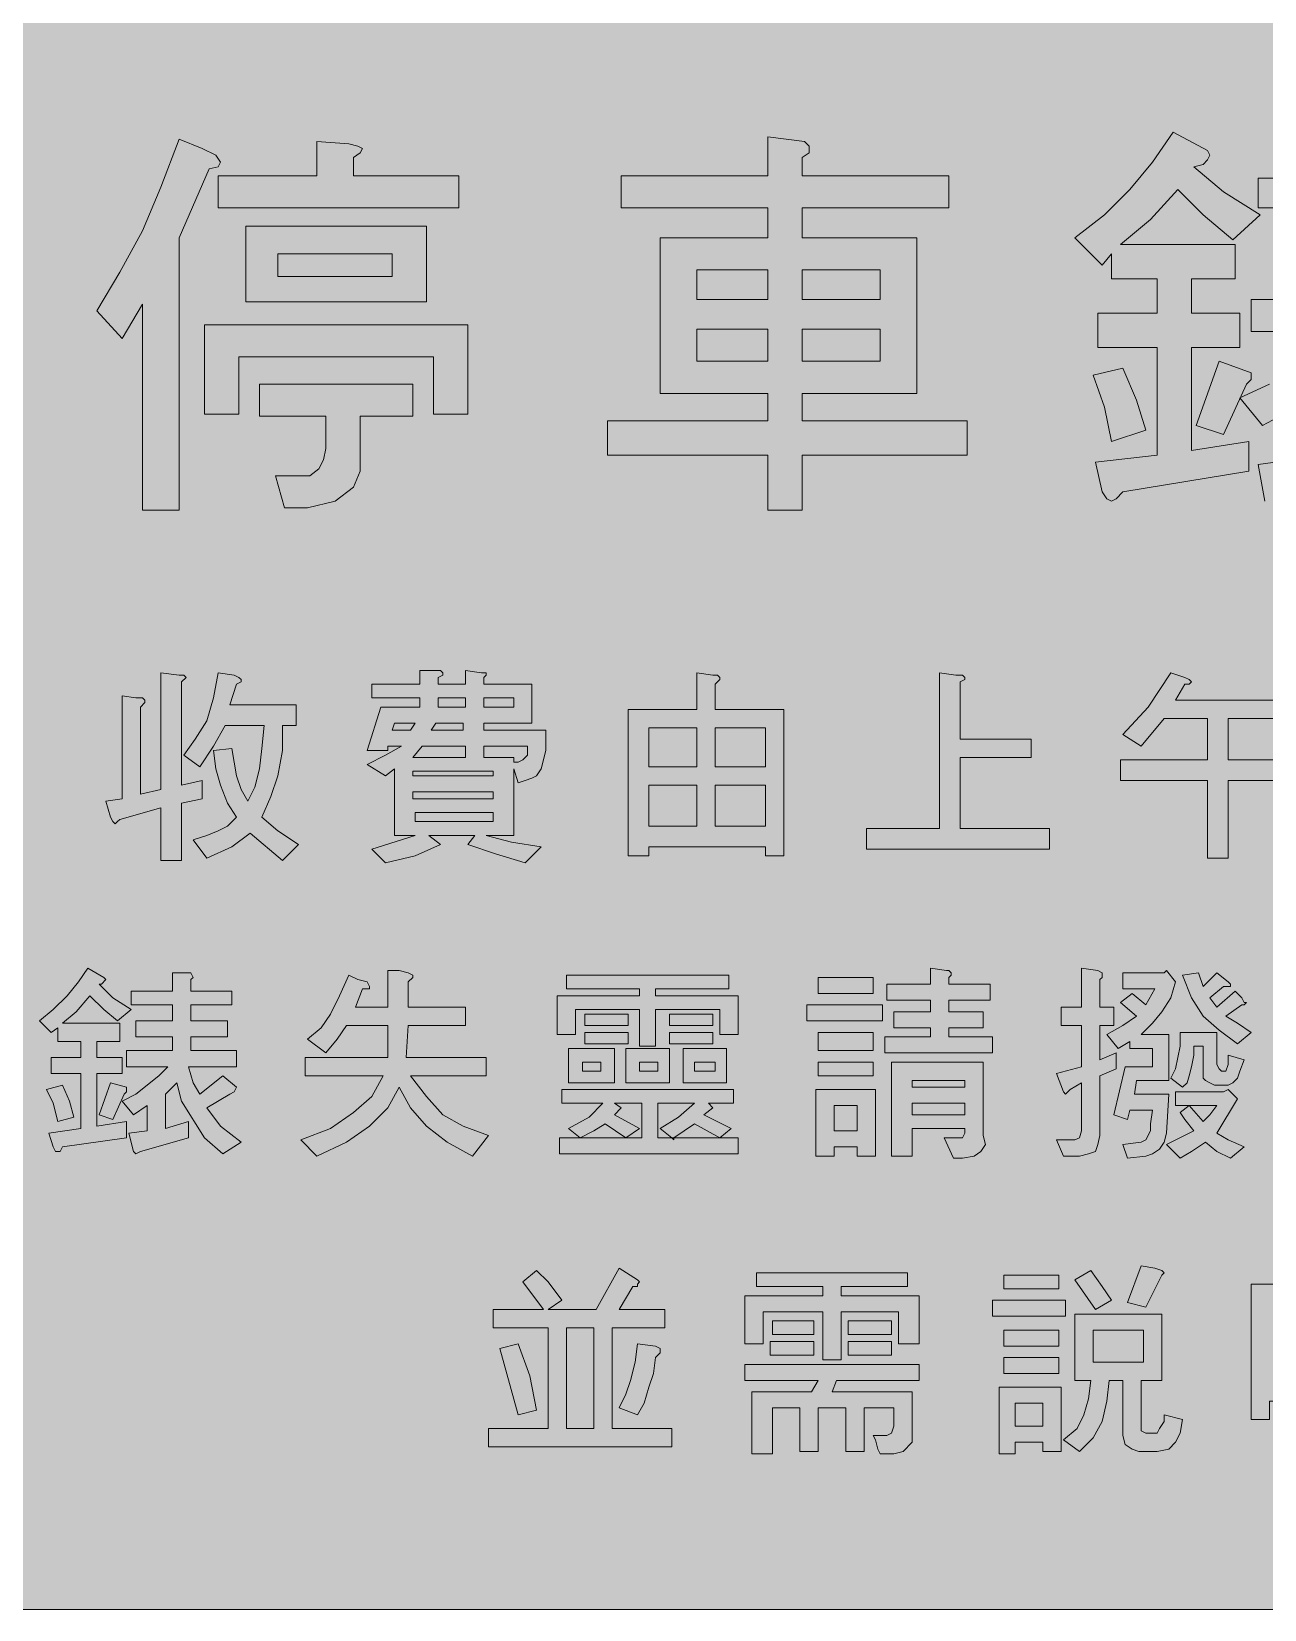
# Model space of a CAD drawing. Header units: metres. Extents: x 10 to 559, y 12 to 260.
# Drawn here: x 172.2 to 269.1, y 12.1 to 136.1 of the extents above; entities that cross this region are included whole.
import ezdxf

# ---------------------------------------------------------------- set-up
doc = ezdxf.new("R2010")
doc.units = ezdxf.units.M
doc.layers.add('FILL_BLUE_0000FF', color=7, linetype='Continuous', true_color=0x0000ff)
doc.layers.add('FILL_WHITE_FFFFFF', color=7, linetype='Continuous', true_color=0xffffff)

msp = doc.modelspace()

# ---------------------------------------------------------------- hatches: boundary and pattern name
at = {"layer": 'FILL_BLUE_0000FF', "true_color": 0x0000ff}
h = msp.add_hatch(color=7, dxfattribs=at)
h.dxf.hatch_style = 1
h.paths.add_polyline_path([(553.76, 259.97), (555.08, 259.58), (556.32, 258.96), (557.46, 258.12), (558.3, 256.98), (558.92, 255.74), (559.31, 254.42), (559.44, 253.08), (559.44, 19.26), (559.31, 17.91), (558.9, 16.56), (558.25, 15.32), (557.46, 14.22), (556.29, 13.28), (555.01, 12.6), (553.69, 12.2), (552.42, 12.06), (17.28, 12.06), (16.04, 12.19), (14.78, 12.6), (13.56, 13.28), (12.42, 14.22), (11.48, 15.36), (10.8, 16.61), (10.4, 17.92), (10.26, 19.26), (10.26, 253.08), (10.4, 254.34), (10.8, 255.6), (11.48, 256.93), (12.42, 258.12), (13.52, 259.04), (14.12, 259.36), (14.76, 259.56), (16.09, 259.97), (17.28, 260.1), (552.42, 260.1), (553.76, 259.97)])
at = {"layer": 'FILL_WHITE_FFFFFF', "true_color": 0xffffff}
h = msp.add_hatch(color=7, dxfattribs=at)
h.dxf.hatch_style = 1
h.paths.add_polyline_path([(233.28, 126.54), (232.74, 126.18), (232.74, 124.74), (244.26, 124.74), (244.26, 122.22), (232.74, 122.22), (232.74, 119.88), (241.74, 119.88), (241.74, 107.64), (232.74, 107.64), (232.74, 105.48), (245.7, 105.48), (245.7, 102.78), (232.74, 102.78), (232.74, 98.46), (230.04, 98.46), (230.04, 102.78), (217.44, 102.78), (217.44, 105.48), (230.04, 105.48), (230.04, 107.64), (221.58, 107.64), (221.58, 119.88), (230.04, 119.88), (230.04, 122.22), (218.52, 122.22), (218.52, 124.74), (230.04, 124.74), (230.04, 127.8), (232.92, 127.44), (233.28, 127.08), (233.28, 126.54)])
h.paths.add_polyline_path([(230.04, 115.02), (230.04, 117.36), (224.46, 117.36), (224.46, 115.02), (230.04, 115.02)], flags=16)
h.paths.add_polyline_path([(224.46, 110.16), (230.04, 110.16), (230.04, 112.68), (224.46, 112.68), (224.46, 110.16)], flags=16)
h.paths.add_polyline_path([(232.74, 117.36), (232.74, 115.02), (238.86, 115.02), (238.86, 117.36), (232.74, 117.36)], flags=16)
h.paths.add_polyline_path([(238.86, 112.68), (232.74, 112.68), (232.74, 110.16), (238.86, 110.16), (238.86, 112.68)], flags=16)
h = msp.add_hatch(color=7, dxfattribs=at)
h.dxf.hatch_style = 1
h.paths.add_polyline_path([(256.5, 121.68), (258.48, 123.66), (260.28, 125.82), (261.9, 128.16), (264.6, 126.72), (264.78, 126.36), (264.6, 126), (264.24, 125.64), (263.52, 125.46), (265.86, 123.48), (268.74, 121.68), (266.58, 119.7), (264.24, 121.68), (262.26, 123.66), (260.1, 121.32), (257.76, 119.34), (266.76, 119.34), (266.76, 116.64), (263.34, 116.64), (263.34, 113.94), (267.12, 113.94), (267.12, 111.24), (263.34, 111.24), (263.34, 103.14), (267.84, 103.86), (267.84, 101.52), (257.94, 99.9), (257.4, 99.36), (257.04, 99.18), (256.68, 99.36), (256.32, 99.9), (255.78, 102.24), (260.64, 102.78), (260.64, 111.24), (255.96, 111.24), (255.96, 113.94), (260.64, 113.94), (260.64, 116.64), (257.04, 116.64), (257.04, 118.62), (256.32, 117.72), (254.16, 119.88), (256.5, 121.68)])
h = msp.add_hatch(color=7, dxfattribs=at)
h.dxf.hatch_style = 1
h.paths.add_polyline_path([(186.66, 126.36), (187.02, 125.82), (186.84, 125.46), (186.12, 125.28), (183.78, 119.88), (183.78, 98.46), (180.9, 98.46), (180.9, 114.66), (179.28, 111.96), (177.3, 114.12), (179.1, 117.18), (180.9, 120.42), (182.34, 123.84), (183.78, 127.62), (185.58, 126.9), (186.66, 126.36)])
h = msp.add_hatch(color=7, dxfattribs=at)
h.dxf.hatch_style = 1
h.paths.add_polyline_path([(197.1, 127.26), (197.82, 127.08), (198.18, 126.9), (198, 126.54), (197.46, 126.18), (197.46, 124.74), (205.74, 124.74), (205.74, 122.22), (186.84, 122.22), (186.84, 124.74), (194.58, 124.74), (194.58, 127.44), (197.1, 127.26)])
h = msp.add_hatch(color=7, dxfattribs=at)
h.dxf.hatch_style = 1
h.paths.add_polyline_path([(275.04, 124.56), (275.04, 127.44), (277.92, 127.26), (278.46, 126.72), (277.92, 126.18), (277.92, 124.56), (284.58, 124.56), (284.58, 122.22), (277.92, 122.22), (277.92, 119.7), (283.68, 119.7), (283.68, 117.36), (277.92, 117.36), (277.92, 115.02), (285.12, 115.02), (285.12, 112.5), (277.74, 112.5), (278.46, 110.16), (279.36, 108.18), (283.14, 111.24), (285.12, 109.26), (284.94, 108.36), (284.04, 108.18), (280.62, 106.02), (282.96, 103.32), (286.02, 100.8), (282.96, 98.64), (280.44, 101.52), (278.28, 104.22), (276.84, 107.1), (275.76, 110.16), (273.96, 108.18), (273.96, 102.96), (277.74, 103.86), (277.74, 101.34), (270.18, 99.36), (269.64, 98.82), (269.1, 99.18), (268.56, 102.06), (271.26, 102.42), (271.26, 106.38), (268.92, 105.12), (267.12, 107.28), (269.46, 108.36), (271.44, 109.62), (273.06, 111.06), (274.32, 112.5), (268.02, 112.5), (268.02, 115.02), (275.04, 115.02), (275.04, 117.36), (269.28, 117.36), (269.28, 119.7), (275.04, 119.7), (275.04, 122.22), (268.56, 122.22), (268.56, 124.56), (275.04, 124.56)])
h = msp.add_hatch(color=7, dxfattribs=at)
h.dxf.hatch_style = 1
h.paths.add_polyline_path([(203.22, 114.84), (189, 114.84), (189, 120.78), (203.22, 120.78), (203.22, 114.84)])
h.paths.add_polyline_path([(200.52, 118.62), (191.52, 118.62), (191.52, 116.82), (200.52, 116.82), (200.52, 118.62)], flags=16)
h = msp.add_hatch(color=7, dxfattribs=at)
h.dxf.hatch_style = 1
h.paths.add_polyline_path([(206.46, 113.04), (206.46, 106.02), (203.76, 106.02), (203.76, 110.52), (188.46, 110.52), (188.46, 106.02), (185.76, 106.02), (185.76, 113.04), (206.46, 113.04)])
h = msp.add_hatch(color=7, dxfattribs=at)
h.dxf.hatch_style = 1
h.paths.add_polyline_path([(259.02, 107.1), (259.74, 104.76), (257.04, 103.86), (256.5, 106.56), (255.6, 109.08), (257.94, 109.62), (259.02, 107.1)])
h = msp.add_hatch(color=7, dxfattribs=at)
h.dxf.hatch_style = 1
h.paths.add_polyline_path([(265.5, 110.16), (268.02, 109.26), (268.02, 108.72), (267.66, 108.36), (265.86, 104.4), (263.7, 105.12), (265.5, 110.16)])
h = msp.add_hatch(color=7, dxfattribs=at)
h.dxf.hatch_style = 1
h.paths.add_polyline_path([(202.14, 108.36), (202.14, 105.84), (198, 105.84), (198, 101.52), (197.46, 100.26), (196.02, 99.18), (193.86, 98.64), (192.06, 98.64), (191.34, 101.16), (194.04, 101.16), (194.76, 101.7), (195.12, 102.42), (195.3, 103.32), (195.3, 105.84), (190.08, 105.84), (190.08, 108.36), (202.14, 108.36)])
h = msp.add_hatch(color=7, dxfattribs=at)
h.dxf.hatch_style = 1
h.paths.add_polyline_path([(179.28, 75.78), (179.28, 83.88), (180.36, 83.7), (180.9, 83.7), (181.08, 83.52), (181.08, 83.34), (180.72, 82.98), (180.72, 76.14), (182.34, 76.5), (182.34, 85.68), (183.78, 85.5), (184.14, 85.5), (184.32, 85.32), (183.96, 84.96), (183.96, 76.86), (185.58, 77.22), (185.58, 75.78), (183.96, 75.42), (183.96, 70.92), (182.34, 70.92), (182.34, 75.06), (179.1, 74.16), (178.92, 73.98), (178.74, 73.8), (178.56, 73.98), (178.38, 74.34), (178.02, 75.6), (179.28, 75.78)])
h = msp.add_hatch(color=7, dxfattribs=at)
h.dxf.hatch_style = 1
h.paths.add_polyline_path([(185.04, 80.46), (185.94, 81.9), (186.48, 83.7), (186.84, 85.68), (188.1, 85.5), (188.46, 85.32), (188.64, 85.14), (188.64, 84.96), (188.28, 84.78), (187.74, 83.16), (192.96, 83.16), (192.96, 81.54), (191.88, 81.54), (191.88, 79.56), (191.52, 77.58), (190.98, 75.96), (190.26, 74.34), (191.52, 73.26), (193.14, 72.18), (191.88, 70.92), (189.36, 73.08), (187.92, 72), (185.94, 71.1), (184.86, 72.54), (185.94, 72.9), (186.84, 73.26), (187.56, 73.62), (188.28, 74.34), (187.56, 75.42), (187.02, 76.86), (186.66, 78.12), (186.48, 79.56), (187.92, 79.74), (188.28, 77.58), (188.64, 76.5), (189.18, 75.6), (189.72, 76.68), (190.08, 78.12), (190.26, 79.74), (190.44, 81.54), (187.38, 81.54), (186.48, 79.92), (185.4, 78.3), (184.14, 79.2), (185.04, 80.46)])
h = msp.add_hatch(color=7, dxfattribs=at)
h.dxf.hatch_style = 1
h.paths.add_polyline_path([(207.54, 85.68), (207.9, 85.68), (207.9, 85.5), (207.72, 85.32), (207.72, 84.78), (211.5, 84.78), (211.5, 81.72), (207.72, 81.72), (207.72, 81.18), (212.58, 81.18), (212.58, 79.56), (212.22, 78.12), (211.86, 77.58), (211.5, 77.4), (210.96, 77.22), (210.42, 77.04), (210.06, 78.12), (210.06, 72.9), (207.9, 72.9), (209.88, 72.36), (212.22, 72), (210.96, 70.74), (208.62, 71.46), (206.46, 72.18), (207, 72.9), (203.4, 72.9), (204.3, 72.18), (202.32, 71.28), (199.98, 70.74), (198.9, 71.82), (202.32, 72.9), (200.7, 72.9), (200.7, 78.12), (199.98, 77.58), (198.54, 78.48), (199.98, 79.2), (201.24, 79.92), (200.16, 79.92), (200.16, 79.56), (198.54, 79.56), (199.62, 82.98), (202.68, 82.98), (202.68, 83.7), (198.9, 83.7), (198.9, 84.78), (202.68, 84.78), (202.68, 85.86), (204.3, 85.86), (204.48, 85.68), (204.48, 85.5), (204.12, 85.32), (204.12, 84.78), (206.28, 84.78), (206.28, 85.86), (207.54, 85.68)])
h.paths.add_polyline_path([(200.7, 81.72), (200.52, 81.18), (201.96, 81.18), (202.32, 81.72), (200.7, 81.72)], flags=16)
h.paths.add_polyline_path([(206.28, 82.98), (206.28, 83.7), (204.12, 83.7), (204.12, 82.98), (206.28, 82.98)], flags=16)
h.paths.add_polyline_path([(206.1, 81.18), (206.1, 81.72), (203.94, 81.72), (203.58, 81.18), (206.1, 81.18)], flags=16)
h.paths.add_polyline_path([(207.72, 83.7), (207.72, 82.98), (210.06, 82.98), (210.06, 83.7), (207.72, 83.7)], flags=16)
h.paths.add_polyline_path([(208.44, 77.94), (202.14, 77.94), (202.14, 77.58), (208.44, 77.58), (208.44, 77.94)], flags=16)
h.paths.add_polyline_path([(206.28, 79.92), (202.86, 79.92), (202.14, 79.02), (206.28, 79.02), (206.28, 79.92)], flags=16)
h.paths.add_polyline_path([(210.78, 78.84), (211.14, 79.2), (211.14, 79.92), (207.72, 79.92), (207.72, 79.02), (210.06, 79.02), (210.06, 78.66), (210.42, 78.66), (210.78, 78.84)], flags=16)
h.paths.add_polyline_path([(202.14, 76.32), (202.14, 75.78), (208.44, 75.78), (208.44, 76.32), (202.14, 76.32)], flags=16)
h.paths.add_polyline_path([(208.44, 74.7), (202.32, 74.7), (202.32, 73.98), (208.44, 73.98), (208.44, 74.7)], flags=16)
h = msp.add_hatch(color=7, dxfattribs=at)
h.dxf.hatch_style = 1
h.paths.add_polyline_path([(226.26, 85.32), (226.26, 85.14), (225.9, 84.78), (225.9, 82.8), (231.3, 82.8), (231.3, 71.28), (229.86, 71.28), (229.86, 72), (220.68, 72), (220.68, 71.28), (219.06, 71.28), (219.06, 82.8), (224.46, 82.8), (224.46, 85.68), (225.72, 85.5), (226.08, 85.5), (226.26, 85.32)])
h.paths.add_polyline_path([(224.46, 78.3), (224.46, 81.36), (220.68, 81.36), (220.68, 78.3), (224.46, 78.3)], flags=16)
h.paths.add_polyline_path([(225.9, 78.3), (229.86, 78.3), (229.86, 81.36), (225.9, 81.36), (225.9, 78.3)], flags=16)
h.paths.add_polyline_path([(220.68, 76.86), (220.68, 73.62), (224.46, 73.62), (224.46, 76.86), (220.68, 76.86)], flags=16)
h.paths.add_polyline_path([(229.86, 76.86), (225.9, 76.86), (225.9, 73.62), (229.86, 73.62), (229.86, 76.86)], flags=16)
h = msp.add_hatch(color=7, dxfattribs=at)
h.dxf.hatch_style = 1
h.paths.add_polyline_path([(245.34, 85.5), (245.52, 85.32), (245.52, 85.14), (245.16, 84.96), (245.16, 80.46), (250.74, 80.46), (250.74, 79.02), (245.16, 79.02), (245.16, 73.44), (252.18, 73.44), (252.18, 71.82), (237.78, 71.82), (237.78, 73.44), (243.54, 73.44), (243.54, 85.68), (244.8, 85.5), (245.34, 85.5)])
h = msp.add_hatch(color=7, dxfattribs=at)
h.dxf.hatch_style = 1
h.paths.add_polyline_path([(259.92, 82.98), (261.72, 85.68), (262.8, 85.32), (263.16, 85.14), (263.34, 84.96), (263.16, 84.78), (262.8, 84.78), (262.08, 83.52), (270.9, 83.52), (270.9, 82.08), (266.22, 82.08), (266.22, 78.84), (271.98, 78.84), (271.98, 77.22), (266.22, 77.22), (266.22, 71.1), (264.6, 71.1), (264.6, 77.22), (257.76, 77.22), (257.76, 78.84), (264.6, 78.84), (264.6, 82.08), (261.18, 82.08), (259.38, 79.92), (257.94, 80.82), (259.92, 82.98)])
h = msp.add_hatch(color=7, dxfattribs=at)
h.dxf.hatch_style = 1
h.paths.add_polyline_path([(173.88, 59.22), (174.96, 60.3), (175.86, 61.38), (176.58, 62.46), (177.84, 61.74), (178.02, 61.56), (177.66, 61.2), (177.48, 61.2), (178.56, 60.12), (180, 59.22), (178.92, 58.32), (177.84, 59.22), (176.76, 60.3), (175.68, 59.04), (174.6, 58.14), (179.1, 58.14), (179.1, 56.7), (177.3, 56.7), (177.3, 55.44), (179.28, 55.44), (179.28, 54.18), (177.3, 54.18), (177.3, 50.04), (179.64, 50.4), (179.64, 49.14), (174.6, 48.42), (174.42, 48.06), (174.06, 48.06), (173.88, 48.42), (173.52, 49.5), (176.04, 49.86), (176.04, 54.18), (173.7, 54.18), (173.7, 55.44), (176.04, 55.44), (176.04, 56.7), (174.24, 56.7), (174.24, 57.78), (173.7, 57.42), (172.8, 58.32), (173.88, 59.22)])
h = msp.add_hatch(color=7, dxfattribs=at)
h.dxf.hatch_style = 1
h.paths.add_polyline_path([(183.24, 60.66), (183.24, 62.1), (184.68, 62.1), (184.86, 61.74), (184.68, 61.56), (184.68, 60.66), (187.92, 60.66), (187.92, 59.58), (184.68, 59.58), (184.68, 58.32), (187.56, 58.32), (187.56, 57.06), (184.68, 57.06), (184.68, 55.98), (188.28, 55.98), (188.28, 54.72), (184.5, 54.72), (184.86, 53.46), (185.4, 52.56), (187.2, 54), (188.28, 53.1), (188.1, 52.74), (187.74, 52.56), (185.94, 51.48), (187.02, 50.04), (188.64, 48.78), (187.2, 47.88), (185.76, 49.14), (183.96, 52.02), (183.6, 53.46), (182.7, 52.56), (182.7, 49.86), (184.5, 50.4), (184.5, 49.14), (180.72, 48.06), (180.36, 47.88), (180.18, 48.06), (179.82, 49.5), (181.26, 49.68), (181.26, 51.66), (180.18, 50.94), (179.28, 52.02), (180.36, 52.56), (182.16, 54), (182.88, 54.72), (179.64, 54.72), (179.64, 55.98), (183.24, 55.98), (183.24, 57.06), (180.36, 57.06), (180.36, 58.32), (183.24, 58.32), (183.24, 59.58), (180, 59.58), (180, 60.66), (183.24, 60.66)])
h = msp.add_hatch(color=7, dxfattribs=at)
h.dxf.hatch_style = 1
h.paths.add_polyline_path([(198.54, 61.38), (198.72, 61.02), (198.72, 60.84), (198.18, 60.84), (197.64, 59.4), (200.16, 59.4), (200.16, 62.28), (201.06, 62.28), (201.78, 62.1), (202.14, 61.92), (202.14, 61.74), (201.78, 61.38), (201.78, 59.4), (206.28, 59.4), (206.28, 57.96), (201.78, 57.96), (201.6, 55.44), (207.9, 55.44), (207.9, 54), (201.96, 54), (203.22, 52.38), (204.48, 50.94), (206.1, 50.04), (208.08, 49.32), (206.82, 47.7), (204.84, 48.78), (203.22, 50.04), (201.96, 51.48), (201.06, 53.1), (200.16, 51.48), (198.72, 50.04), (196.92, 48.78), (194.58, 47.7), (193.32, 48.96), (195.66, 49.86), (197.46, 51.12), (198.9, 52.38), (199.8, 54), (193.68, 54), (193.68, 55.44), (200.16, 55.44), (200.16, 57.96), (196.92, 57.96), (196.2, 56.88), (195.3, 55.8), (193.86, 56.88), (194.94, 57.78), (195.66, 58.86), (196.38, 60.3), (197.1, 61.92), (197.82, 61.56), (198.54, 61.38)])
h = msp.add_hatch(color=7, dxfattribs=at)
h.dxf.hatch_style = 1
h.paths.add_polyline_path([(239.4, 61.2), (242.82, 61.2), (242.82, 62.46), (244.08, 62.28), (244.26, 62.28), (244.44, 62.1), (244.44, 61.92), (244.26, 61.74), (244.26, 61.2), (247.5, 61.2), (247.5, 59.94), (244.26, 59.94), (244.26, 59.04), (246.96, 59.04), (246.96, 57.78), (244.26, 57.78), (244.26, 57.06), (247.68, 57.06), (247.68, 55.8), (239.22, 55.8), (239.22, 57.06), (242.82, 57.06), (242.82, 57.78), (239.94, 57.78), (239.94, 59.04), (242.82, 59.04), (242.82, 59.94), (239.4, 59.94), (239.4, 61.2)])
h = msp.add_hatch(color=7, dxfattribs=at)
h.dxf.hatch_style = 1
h.paths.add_polyline_path([(255.96, 62.28), (256.32, 62.1), (256.32, 61.74), (256.14, 61.56), (256.14, 59.4), (257.22, 59.4), (257.22, 57.96), (256.14, 57.96), (256.14, 55.26), (257.4, 55.8), (257.4, 54.54), (256.14, 54), (256.14, 49.32), (255.96, 48.6), (255.78, 48.06), (255.24, 47.88), (254.52, 47.7), (253.26, 47.7), (252.72, 48.96), (254.16, 48.96), (254.52, 49.14), (254.7, 49.68), (254.7, 53.46), (253.8, 52.92), (253.44, 52.56), (253.26, 52.74), (252.72, 54.18), (254.7, 54.72), (254.7, 57.96), (253.08, 57.96), (253.08, 59.4), (254.7, 59.4), (254.7, 62.46), (255.96, 62.28)])
h = msp.add_hatch(color=7, dxfattribs=at)
h.dxf.hatch_style = 1
h.paths.add_polyline_path([(261.18, 62.1), (261.36, 62.28), (262.08, 61.38), (261.72, 60.12), (261, 59.04), (260.28, 58.14), (259.38, 57.24), (261.54, 57.24), (261.54, 53.64), (259.02, 53.64), (258.84, 52.56), (261.54, 52.56), (261.36, 49.5), (261.18, 48.78), (260.82, 48.24), (260.28, 47.88), (259.74, 47.7), (258.3, 47.52), (257.94, 48.6), (259.38, 48.78), (259.74, 48.96), (260.1, 49.68), (260.1, 50.22), (260.28, 51.3), (258.48, 51.3), (258.3, 50.58), (257.22, 50.94), (258.12, 54.72), (260.28, 54.72), (260.28, 56.16), (258.48, 56.16), (258.48, 56.7), (257.58, 56.16), (256.68, 57.24), (257.94, 57.96), (259.02, 58.68), (257.76, 59.76), (258.66, 60.48), (259.74, 59.58), (260.46, 60.84), (257.94, 60.84), (257.94, 62.1), (261.18, 62.1)])
h = msp.add_hatch(color=7, dxfattribs=at)
h.dxf.hatch_style = 1
h.paths.add_polyline_path([(264.24, 61.02), (265.32, 62.1), (266.22, 61.38), (266.4, 61.2), (266.4, 61.02), (265.86, 61.02), (264.78, 60.12), (265.32, 59.4), (266.76, 60.66), (267.3, 60.12), (267.48, 59.76), (267.66, 59.76), (267.48, 59.58), (267.3, 59.58), (266.04, 58.68), (266.94, 58.14), (268.02, 57.42), (266.94, 56.52), (265.5, 57.6), (264.24, 58.68), (263.34, 60.12), (262.62, 61.92), (263.88, 62.1), (264.24, 61.02)])
h = msp.add_hatch(color=7, dxfattribs=at)
h.dxf.hatch_style = 1
h.paths.add_polyline_path([(226.98, 61.92), (226.98, 60.84), (221.22, 60.84), (221.22, 60.3), (227.7, 60.3), (227.7, 57.24), (226.26, 57.24), (226.26, 59.22), (221.22, 59.22), (221.22, 56.34), (219.96, 56.34), (219.96, 59.22), (214.92, 59.22), (214.92, 57.24), (213.48, 57.24), (213.48, 60.3), (219.96, 60.3), (219.96, 60.84), (214.2, 60.84), (214.2, 61.92), (226.98, 61.92)])
h = msp.add_hatch(color=7, dxfattribs=at)
h.dxf.hatch_style = 1
h.paths.add_polyline_path([(238.32, 61.74), (238.32, 60.48), (234, 60.48), (234, 61.74), (238.32, 61.74)])
h = msp.add_hatch(color=7, dxfattribs=at)
h.dxf.hatch_style = 1
h.paths.add_polyline_path([(239.04, 59.58), (239.04, 58.32), (233.1, 58.32), (233.1, 59.58), (239.04, 59.58)])
h = msp.add_hatch(color=7, dxfattribs=at)
h.dxf.hatch_style = 1
h.paths.add_polyline_path([(219.06, 58.86), (219.06, 57.96), (215.64, 57.96), (215.64, 58.86), (219.06, 58.86)])
h = msp.add_hatch(color=7, dxfattribs=at)
h.dxf.hatch_style = 1
h.paths.add_polyline_path([(225.72, 58.86), (225.72, 57.96), (222.3, 57.96), (222.3, 58.86), (225.72, 58.86)])
h = msp.add_hatch(color=7, dxfattribs=at)
h.dxf.hatch_style = 1
h.paths.add_polyline_path([(219.06, 57.42), (219.06, 56.52), (215.64, 56.52), (215.64, 57.42), (219.06, 57.42)])
h = msp.add_hatch(color=7, dxfattribs=at)
h.dxf.hatch_style = 1
h.paths.add_polyline_path([(225.72, 57.42), (225.72, 56.52), (222.3, 56.52), (222.3, 57.42), (225.72, 57.42)])
h = msp.add_hatch(color=7, dxfattribs=at)
h.dxf.hatch_style = 1
h.paths.add_polyline_path([(238.32, 57.42), (238.32, 55.98), (234, 55.98), (234, 57.42), (238.32, 57.42)])
h = msp.add_hatch(color=7, dxfattribs=at)
h.dxf.hatch_style = 1
h.paths.add_polyline_path([(265.32, 54.9), (265.5, 54.54), (265.68, 54.36), (266.04, 54.36), (266.22, 54.9), (266.22, 55.62), (267.48, 55.26), (267.12, 54.36), (266.94, 53.82), (266.76, 53.64), (266.58, 53.46), (266.22, 53.28), (265.14, 53.28), (264.78, 53.46), (264.42, 53.64), (264.24, 53.82), (264.24, 56.34), (263.52, 56.34), (263.52, 55.62), (263.34, 54.72), (263.16, 54), (262.98, 53.46), (262.62, 53.1), (261.72, 53.82), (262.08, 54.54), (262.44, 56.34), (262.44, 57.42), (265.32, 57.42), (265.32, 54.9)])
h = msp.add_hatch(color=7, dxfattribs=at)
h.dxf.hatch_style = 1
h.paths.add_polyline_path([(217.98, 53.46), (214.38, 53.46), (214.38, 56.16), (217.98, 56.16), (217.98, 53.46)])
h.paths.add_polyline_path([(216.9, 55.08), (215.46, 55.08), (215.46, 54.36), (216.9, 54.36), (216.9, 55.08)], flags=16)
h = msp.add_hatch(color=7, dxfattribs=at)
h.dxf.hatch_style = 1
h.paths.add_polyline_path([(222.3, 53.46), (218.88, 53.46), (218.88, 56.16), (222.3, 56.16), (222.3, 53.46)])
h.paths.add_polyline_path([(221.4, 55.08), (219.96, 55.08), (219.96, 54.36), (221.4, 54.36), (221.4, 55.08)], flags=16)
h = msp.add_hatch(color=7, dxfattribs=at)
h.dxf.hatch_style = 1
h.paths.add_polyline_path([(226.8, 53.46), (223.38, 53.46), (223.38, 56.16), (226.8, 56.16), (226.8, 53.46)])
h.paths.add_polyline_path([(225.9, 55.08), (224.28, 55.08), (224.28, 54.36), (225.9, 54.36), (225.9, 55.08)], flags=16)
h = msp.add_hatch(color=7, dxfattribs=at)
h.dxf.hatch_style = 1
h.paths.add_polyline_path([(238.32, 55.08), (238.32, 54), (234, 54), (234, 55.08), (238.32, 55.08)])
h = msp.add_hatch(color=7, dxfattribs=at)
h.dxf.hatch_style = 1
h.paths.add_polyline_path([(246.96, 49.32), (247.14, 48.6), (246.78, 48.06), (246.24, 47.7), (245.34, 47.52), (244.62, 47.52), (243.9, 49.14), (245.34, 49.14), (245.52, 49.5), (245.52, 49.86), (241.38, 49.86), (241.38, 47.7), (239.76, 47.7), (239.76, 55.08), (246.96, 55.08), (246.96, 49.32)])
h.paths.add_polyline_path([(241.38, 53.64), (241.38, 53.1), (245.52, 53.1), (245.52, 53.64), (241.38, 53.64)], flags=16)
h.paths.add_polyline_path([(245.52, 51.84), (241.38, 51.84), (241.38, 50.94), (245.52, 50.94), (245.52, 51.84)], flags=16)
h = msp.add_hatch(color=7, dxfattribs=at)
h.dxf.hatch_style = 1
h.paths.add_polyline_path([(178.38, 53.46), (179.64, 53.1), (179.64, 52.74), (179.46, 52.56), (178.56, 50.58), (177.48, 50.94), (178.38, 53.46)])
h = msp.add_hatch(color=7, dxfattribs=at)
h.dxf.hatch_style = 1
h.paths.add_polyline_path([(175.14, 52.02), (175.5, 50.76), (174.24, 50.4), (173.88, 51.84), (173.34, 52.92), (174.6, 53.28), (175.14, 52.02)])
h = msp.add_hatch(color=7, dxfattribs=at)
h.dxf.hatch_style = 1
h.paths.add_polyline_path([(227.7, 47.88), (213.66, 47.88), (213.66, 49.14), (215.28, 49.14), (214.38, 49.86), (216, 50.76), (217.08, 51.84), (213.84, 51.84), (213.84, 52.92), (227.34, 52.92), (227.34, 51.84), (225.36, 51.84), (225.72, 51.48), (225, 50.94), (227.16, 49.86), (226.26, 49.14), (227.7, 49.14), (227.7, 47.88)])
h.paths.add_polyline_path([(218.88, 49.14), (217.26, 50.22), (216.36, 49.68), (215.28, 49.14), (218.88, 49.14)], flags=16)
h.paths.add_polyline_path([(220.14, 49.14), (220.14, 51.84), (217.98, 51.84), (218.52, 51.48), (217.98, 50.94), (219.96, 49.86), (218.88, 49.14), (220.14, 49.14)], flags=16)
h.paths.add_polyline_path([(224.28, 50.22), (222.66, 49.14), (226.26, 49.14), (224.28, 50.22)], flags=16)
h.paths.add_polyline_path([(222.48, 49.14), (222.66, 48.96), (222.66, 49.14), (222.48, 49.14)], flags=16)
h.paths.add_polyline_path([(221.58, 49.86), (223.02, 50.76), (224.28, 51.84), (221.4, 51.84), (221.4, 49.14), (222.48, 49.14), (221.58, 49.86)], flags=16)
h = msp.add_hatch(color=7, dxfattribs=at)
h.dxf.hatch_style = 1
h.paths.add_polyline_path([(238.5, 52.92), (238.5, 47.7), (237.06, 47.7), (237.06, 48.42), (235.26, 48.42), (235.26, 47.7), (233.82, 47.7), (233.82, 52.92), (238.5, 52.92)])
h.paths.add_polyline_path([(237.06, 51.66), (235.26, 51.66), (235.26, 49.68), (237.06, 49.68), (237.06, 51.66)], flags=16)
h = msp.add_hatch(color=7, dxfattribs=at)
h.dxf.hatch_style = 1
h.paths.add_polyline_path([(262.08, 52.74), (265.86, 52.74), (266.22, 52.92), (266.94, 52.2), (265.32, 49.5), (266.22, 48.96), (267.48, 48.42), (266.4, 47.52), (265.32, 48.06), (264.42, 48.78), (263.34, 48.06), (262.44, 47.52), (261.36, 48.6), (263.52, 49.68), (262.8, 50.58), (262.44, 51.12), (263.16, 51.66), (262.08, 51.66), (262.08, 52.74)])
h.paths.add_polyline_path([(264.24, 50.4), (264.78, 50.94), (265.32, 51.66), (263.16, 51.66), (264.24, 50.4)], flags=16)
h = msp.add_hatch(color=7, dxfattribs=at)
h.dxf.hatch_style = 1
h.paths.add_polyline_path([(210.78, 37.8), (211.86, 38.7), (212.76, 37.8), (213.84, 36.36), (212.76, 35.64), (216.54, 35.64), (218.34, 38.88), (219.78, 37.98), (219.96, 37.8), (219.78, 37.62), (219.78, 37.44), (219.42, 37.44), (218.34, 35.64), (221.94, 35.64), (221.94, 34.2), (217.8, 34.2), (217.8, 26.28), (222.48, 26.28), (222.48, 24.84), (208.08, 24.84), (208.08, 26.28), (212.76, 26.28), (212.76, 34.2), (208.44, 34.2), (208.44, 35.64), (212.4, 35.64), (210.78, 37.8)])
h.paths.add_polyline_path([(216.36, 34.2), (214.2, 34.2), (214.2, 26.28), (216.36, 26.28), (216.36, 34.2)], flags=16)
h = msp.add_hatch(color=7, dxfattribs=at)
h.dxf.hatch_style = 1
h.paths.add_polyline_path([(241.92, 36.72), (241.92, 32.94), (240.3, 32.94), (240.3, 35.46), (235.8, 35.46), (235.8, 31.68), (234.36, 31.68), (234.36, 35.46), (229.68, 35.46), (229.68, 32.94), (228.24, 32.94), (228.24, 36.72), (234.36, 36.72), (234.36, 37.44), (229.14, 37.44), (229.14, 38.52), (241.02, 38.52), (241.02, 37.44), (235.8, 37.44), (235.8, 36.72), (241.92, 36.72)])
h = msp.add_hatch(color=7, dxfattribs=at)
h.dxf.hatch_style = 1
h.paths.add_polyline_path([(254.16, 37.98), (255.42, 38.7), (256.32, 37.44), (257.04, 36.36), (255.78, 35.64), (254.16, 37.98)])
h = msp.add_hatch(color=7, dxfattribs=at)
h.dxf.hatch_style = 1
h.paths.add_polyline_path([(259.38, 39.06), (260.46, 38.88), (261, 38.7), (261.18, 38.52), (261, 38.34), (259.74, 35.82), (258.3, 36.18), (259.38, 39.06)])
h = msp.add_hatch(color=7, dxfattribs=at)
h.dxf.hatch_style = 1
h.paths.add_polyline_path([(252.9, 38.34), (252.9, 37.26), (248.58, 37.26), (248.58, 38.34), (252.9, 38.34)])
h = msp.add_hatch(color=7, dxfattribs=at)
h.dxf.hatch_style = 1
h.paths.add_polyline_path([(271.98, 27.9), (271.98, 28.44), (269.46, 28.44), (269.46, 27), (268.02, 27), (268.02, 37.62), (273.42, 37.62), (273.42, 27.9), (271.98, 27.9)])
h.paths.add_polyline_path([(269.46, 36.18), (269.46, 33.66), (271.98, 33.66), (271.98, 36.18), (269.46, 36.18)], flags=16)
h.paths.add_polyline_path([(271.98, 32.4), (269.46, 32.4), (269.46, 29.7), (271.98, 29.7), (271.98, 32.4)], flags=16)
h = msp.add_hatch(color=7, dxfattribs=at)
h.dxf.hatch_style = 1
h.paths.add_polyline_path([(253.44, 36.36), (253.44, 35.1), (247.68, 35.1), (247.68, 36.36), (253.44, 36.36)])
h = msp.add_hatch(color=7, dxfattribs=at)
h.dxf.hatch_style = 1
h.paths.add_polyline_path([(233.64, 34.74), (233.64, 33.66), (230.4, 33.66), (230.4, 34.74), (233.64, 34.74)])
h = msp.add_hatch(color=7, dxfattribs=at)
h.dxf.hatch_style = 1
h.paths.add_polyline_path([(239.76, 34.74), (239.76, 33.66), (236.34, 33.66), (236.34, 34.74), (239.76, 34.74)])
h = msp.add_hatch(color=7, dxfattribs=at)
h.dxf.hatch_style = 1
h.paths.add_polyline_path([(261, 35.28), (261, 30.06), (259.38, 30.06), (259.38, 26.1), (259.74, 25.92), (260.64, 25.92), (260.82, 26.28), (261.18, 26.82), (261.18, 27.36), (262.62, 27), (262.44, 25.92), (262.08, 25.2), (261.54, 24.66), (260.64, 24.48), (259.2, 24.48), (258.66, 24.66), (258.12, 25.02), (257.94, 25.74), (257.94, 30.06), (256.86, 30.06), (256.68, 28.44), (256.32, 26.82), (255.6, 25.56), (254.52, 24.48), (253.26, 25.38), (254.34, 26.28), (254.88, 27.36), (255.24, 28.62), (255.42, 30.06), (254.16, 30.06), (254.16, 35.28), (261, 35.28)])
h.paths.add_polyline_path([(259.56, 34.02), (255.6, 34.02), (255.6, 31.5), (259.56, 31.5), (259.56, 34.02)], flags=16)
h = msp.add_hatch(color=7, dxfattribs=at)
h.dxf.hatch_style = 1
h.paths.add_polyline_path([(252.9, 34.02), (252.9, 32.76), (248.58, 32.76), (248.58, 34.02), (252.9, 34.02)])
h = msp.add_hatch(color=7, dxfattribs=at)
h.dxf.hatch_style = 1
h.paths.add_polyline_path([(211.32, 30.42), (211.86, 27.72), (210.42, 27.36), (208.98, 32.58), (210.42, 32.94), (211.32, 30.42)])
h = msp.add_hatch(color=7, dxfattribs=at)
h.dxf.hatch_style = 1
h.paths.add_polyline_path([(218.88, 28.98), (219.24, 30.06), (219.6, 31.5), (219.78, 32.94), (221.22, 32.76), (221.58, 32.58), (221.58, 32.22), (221.22, 31.86), (221.04, 30.6), (220.68, 29.52), (220.32, 28.26), (219.78, 27.36), (218.34, 27.9), (218.88, 28.98)])
h = msp.add_hatch(color=7, dxfattribs=at)
h.dxf.hatch_style = 1
h.paths.add_polyline_path([(233.64, 33.12), (233.64, 32.04), (230.22, 32.04), (230.22, 33.12), (233.64, 33.12)])
h = msp.add_hatch(color=7, dxfattribs=at)
h.dxf.hatch_style = 1
h.paths.add_polyline_path([(239.76, 33.12), (239.76, 32.04), (236.34, 32.04), (236.34, 33.12), (239.76, 33.12)])
h = msp.add_hatch(color=7, dxfattribs=at)
h.dxf.hatch_style = 1
h.paths.add_polyline_path([(241.92, 30.06), (235.44, 30.06), (235.08, 29.16), (241.38, 29.16), (241.38, 25.2), (240.66, 24.48), (239.94, 24.3), (238.86, 24.3), (238.68, 24.66), (238.5, 25.38), (238.32, 25.74), (239.4, 25.74), (239.76, 25.92), (239.94, 26.46), (239.94, 27.9), (237.6, 27.9), (237.6, 24.48), (236.16, 24.48), (236.16, 27.9), (234, 27.9), (234, 24.48), (232.56, 24.48), (232.56, 27.9), (230.4, 27.9), (230.4, 24.3), (228.78, 24.3), (228.78, 29.16), (233.46, 29.16), (234, 30.06), (228.24, 30.06), (228.24, 31.32), (241.92, 31.32), (241.92, 30.06)])
h = msp.add_hatch(color=7, dxfattribs=at)
h.dxf.hatch_style = 1
h.paths.add_polyline_path([(252.9, 31.86), (252.9, 30.6), (248.58, 30.6), (248.58, 31.86), (252.9, 31.86)])
h = msp.add_hatch(color=7, dxfattribs=at)
h.dxf.hatch_style = 1
h.paths.add_polyline_path([(253.08, 29.52), (253.08, 24.48), (251.64, 24.48), (251.64, 25.2), (249.48, 25.2), (249.48, 24.3), (248.22, 24.3), (248.22, 29.52), (253.08, 29.52)])
h.paths.add_polyline_path([(251.64, 28.26), (249.48, 28.26), (249.48, 26.46), (251.64, 26.46), (251.64, 28.26)], flags=16)

# ---------------------------------------------------------------- linework, layer by layer
at = {"layer": 'FILL_BLUE_0000FF', "lineweight": 0, "true_color": 0x0000ff}
msp.add_lwpolyline([(552.42, 12.06), (17.28, 12.06), (16.04, 12.19), (14.78, 12.6), (13.56, 13.28), (12.42, 14.22), (11.48, 15.36), (10.8, 16.61), (10.4, 17.92), (10.26, 19.26), (10.26, 253.08), (10.4, 254.34), (10.8, 255.6), (11.48, 256.93), (12.42, 258.12), (13.52, 259.04), (14.12, 259.36), (14.76, 259.56), (16.09, 259.97), (17.28, 260.1), (552.42, 260.1)], dxfattribs=at)
at = {"layer": 'FILL_WHITE_FFFFFF', "lineweight": 0, "true_color": 0xffffff}
for points in [[(233.28, 126.54), (232.74, 126.18), (232.74, 124.74), (244.26, 124.74), (244.26, 122.22), (232.74, 122.22), (232.74, 119.88), (241.74, 119.88), (241.74, 107.64), (232.74, 107.64), (232.74, 105.48), (245.7, 105.48), (245.7, 102.78), (232.74, 102.78), (232.74, 98.46), (230.04, 98.46), (230.04, 102.78), (217.44, 102.78), (217.44, 105.48), (230.04, 105.48), (230.04, 107.64), (221.58, 107.64), (221.58, 119.88), (230.04, 119.88), (230.04, 122.22), (218.52, 122.22), (218.52, 124.74), (230.04, 124.74), (230.04, 127.8), (232.92, 127.44), (233.28, 127.08)], [(256.5, 121.68), (258.48, 123.66), (260.28, 125.82), (261.9, 128.16), (264.6, 126.72), (264.78, 126.36), (264.6, 126), (264.24, 125.64), (263.52, 125.46), (265.86, 123.48), (268.74, 121.68), (266.58, 119.7), (264.24, 121.68), (262.26, 123.66), (260.1, 121.32), (257.76, 119.34), (266.76, 119.34), (266.76, 116.64), (263.34, 116.64), (263.34, 113.94), (267.12, 113.94), (267.12, 111.24), (263.34, 111.24), (263.34, 103.14), (267.84, 103.86), (267.84, 101.52), (257.94, 99.9), (257.4, 99.36), (257.04, 99.18), (256.68, 99.36), (256.32, 99.9), (255.78, 102.24), (260.64, 102.78), (260.64, 111.24), (255.96, 111.24), (255.96, 113.94), (260.64, 113.94), (260.64, 116.64), (257.04, 116.64), (257.04, 118.62), (256.32, 117.72), (254.16, 119.88)], [(186.66, 126.36), (187.02, 125.82), (186.84, 125.46), (186.12, 125.28), (183.78, 119.88), (183.78, 98.46), (180.9, 98.46), (180.9, 114.66), (179.28, 111.96), (177.3, 114.12), (179.1, 117.18), (180.9, 120.42), (182.34, 123.84), (183.78, 127.62), (185.58, 126.9)], [(197.1, 127.26), (197.82, 127.08), (198.18, 126.9), (198, 126.54), (197.46, 126.18), (197.46, 124.74), (205.74, 124.74), (205.74, 122.22), (186.84, 122.22), (186.84, 124.74), (194.58, 124.74), (194.58, 127.44)], [(203.22, 114.84), (189, 114.84), (189, 120.78), (203.22, 120.78)], [(200.52, 118.62), (191.52, 118.62), (191.52, 116.82), (200.52, 116.82)], [(230.04, 115.02), (230.04, 117.36), (224.46, 117.36), (224.46, 115.02)], [(232.74, 117.36), (232.74, 115.02), (238.86, 115.02), (238.86, 117.36)], [(206.46, 113.04), (206.46, 106.02), (203.76, 106.02), (203.76, 110.52), (188.46, 110.52), (188.46, 106.02), (185.76, 106.02), (185.76, 113.04)], [(224.46, 110.16), (230.04, 110.16), (230.04, 112.68), (224.46, 112.68)], [(238.86, 112.68), (232.74, 112.68), (232.74, 110.16), (238.86, 110.16)], [(259.02, 107.1), (259.74, 104.76), (257.04, 103.86), (256.5, 106.56), (255.6, 109.08), (257.94, 109.62)], [(265.5, 110.16), (268.02, 109.26), (268.02, 108.72), (267.66, 108.36), (265.86, 104.4), (263.7, 105.12)], [(202.14, 108.36), (202.14, 105.84), (198, 105.84), (198, 101.52), (197.46, 100.26), (196.02, 99.18), (193.86, 98.64), (192.06, 98.64), (191.34, 101.16), (194.04, 101.16), (194.76, 101.7), (195.12, 102.42), (195.3, 103.32), (195.3, 105.84), (190.08, 105.84), (190.08, 108.36)], [(179.28, 75.78), (179.28, 83.88), (180.36, 83.7), (180.9, 83.7), (181.08, 83.52), (181.08, 83.34), (180.72, 82.98), (180.72, 76.14), (182.34, 76.5), (182.34, 85.68), (183.78, 85.5), (184.14, 85.5), (184.32, 85.32), (183.96, 84.96), (183.96, 76.86), (185.58, 77.22), (185.58, 75.78), (183.96, 75.42), (183.96, 70.92), (182.34, 70.92), (182.34, 75.06), (179.1, 74.16), (178.92, 73.98), (178.74, 73.8), (178.56, 73.98), (178.38, 74.34), (178.02, 75.6)], [(185.04, 80.46), (185.94, 81.9), (186.48, 83.7), (186.84, 85.68), (188.1, 85.5), (188.46, 85.32), (188.64, 85.14), (188.64, 84.96), (188.28, 84.78), (187.74, 83.16), (192.96, 83.16), (192.96, 81.54), (191.88, 81.54), (191.88, 79.56), (191.52, 77.58), (190.98, 75.96), (190.26, 74.34), (191.52, 73.26), (193.14, 72.18), (191.88, 70.92), (189.36, 73.08), (187.92, 72), (185.94, 71.1), (184.86, 72.54), (185.94, 72.9), (186.84, 73.26), (187.56, 73.62), (188.28, 74.34), (187.56, 75.42), (187.02, 76.86), (186.66, 78.12), (186.48, 79.56), (187.92, 79.74), (188.28, 77.58), (188.64, 76.5), (189.18, 75.6), (189.72, 76.68), (190.08, 78.12), (190.26, 79.74), (190.44, 81.54), (187.38, 81.54), (186.48, 79.92), (185.4, 78.3), (184.14, 79.2)], [(207.54, 85.68), (207.9, 85.68), (207.9, 85.5), (207.72, 85.32), (207.72, 84.78), (211.5, 84.78), (211.5, 81.72), (207.72, 81.72), (207.72, 81.18), (212.58, 81.18), (212.58, 79.56), (212.22, 78.12), (211.86, 77.58), (211.5, 77.4), (210.96, 77.22), (210.42, 77.04), (210.06, 78.12), (210.06, 72.9), (207.9, 72.9), (209.88, 72.36), (212.22, 72), (210.96, 70.74), (208.62, 71.46), (206.46, 72.18), (207, 72.9), (203.4, 72.9), (204.3, 72.18), (202.32, 71.28), (199.98, 70.74), (198.9, 71.82), (202.32, 72.9), (200.7, 72.9), (200.7, 78.12), (199.98, 77.58), (198.54, 78.48), (199.98, 79.2), (201.24, 79.92), (200.16, 79.92), (200.16, 79.56), (198.54, 79.56), (199.62, 82.98), (202.68, 82.98), (202.68, 83.7), (198.9, 83.7), (198.9, 84.78), (202.68, 84.78), (202.68, 85.86), (204.3, 85.86), (204.48, 85.68), (204.48, 85.5), (204.12, 85.32), (204.12, 84.78), (206.28, 84.78), (206.28, 85.86)], [(226.26, 85.32), (226.26, 85.14), (225.9, 84.78), (225.9, 82.8), (231.3, 82.8), (231.3, 71.28), (229.86, 71.28), (229.86, 72), (220.68, 72), (220.68, 71.28), (219.06, 71.28), (219.06, 82.8), (224.46, 82.8), (224.46, 85.68), (225.72, 85.5), (226.08, 85.5)], [(245.34, 85.5), (245.52, 85.32), (245.52, 85.14), (245.16, 84.96), (245.16, 80.46), (250.74, 80.46), (250.74, 79.02), (245.16, 79.02), (245.16, 73.44), (252.18, 73.44), (252.18, 71.82), (237.78, 71.82), (237.78, 73.44), (243.54, 73.44), (243.54, 85.68), (244.8, 85.5)], [(206.28, 82.98), (206.28, 83.7), (204.12, 83.7), (204.12, 82.98)], [(207.72, 83.7), (207.72, 82.98), (210.06, 82.98), (210.06, 83.7)], [(200.7, 81.72), (200.52, 81.18), (201.96, 81.18), (202.32, 81.72)], [(206.1, 81.18), (206.1, 81.72), (203.94, 81.72), (203.58, 81.18)], [(224.46, 78.3), (224.46, 81.36), (220.68, 81.36), (220.68, 78.3)], [(225.9, 78.3), (229.86, 78.3), (229.86, 81.36), (225.9, 81.36)], [(206.28, 79.92), (202.86, 79.92), (202.14, 79.02), (206.28, 79.02)], [(210.78, 78.84), (211.14, 79.2), (211.14, 79.92), (207.72, 79.92), (207.72, 79.02), (210.06, 79.02), (210.06, 78.66), (210.42, 78.66)], [(208.44, 77.94), (202.14, 77.94), (202.14, 77.58), (208.44, 77.58)], [(202.14, 76.32), (202.14, 75.78), (208.44, 75.78), (208.44, 76.32)], [(220.68, 76.86), (220.68, 73.62), (224.46, 73.62), (224.46, 76.86)], [(229.86, 76.86), (225.9, 76.86), (225.9, 73.62), (229.86, 73.62)], [(208.44, 74.7), (202.32, 74.7), (202.32, 73.98), (208.44, 73.98)], [(173.88, 59.22), (174.96, 60.3), (175.86, 61.38), (176.58, 62.46), (177.84, 61.74), (178.02, 61.56), (177.66, 61.2), (177.48, 61.2), (178.56, 60.12), (180, 59.22), (178.92, 58.32), (177.84, 59.22), (176.76, 60.3), (175.68, 59.04), (174.6, 58.14), (179.1, 58.14), (179.1, 56.7), (177.3, 56.7), (177.3, 55.44), (179.28, 55.44), (179.28, 54.18), (177.3, 54.18), (177.3, 50.04), (179.64, 50.4), (179.64, 49.14), (174.6, 48.42), (174.42, 48.06), (174.06, 48.06), (173.88, 48.42), (173.52, 49.5), (176.04, 49.86), (176.04, 54.18), (173.7, 54.18), (173.7, 55.44), (176.04, 55.44), (176.04, 56.7), (174.24, 56.7), (174.24, 57.78), (173.7, 57.42), (172.8, 58.32)], [(183.24, 60.66), (183.24, 62.1), (184.68, 62.1), (184.86, 61.74), (184.68, 61.56), (184.68, 60.66), (187.92, 60.66), (187.92, 59.58), (184.68, 59.58), (184.68, 58.32), (187.56, 58.32), (187.56, 57.06), (184.68, 57.06), (184.68, 55.98), (188.28, 55.98), (188.28, 54.72), (184.5, 54.72), (184.86, 53.46), (185.4, 52.56), (187.2, 54), (188.28, 53.1), (188.1, 52.74), (187.74, 52.56), (185.94, 51.48), (187.02, 50.04), (188.64, 48.78), (187.2, 47.88), (185.76, 49.14), (183.96, 52.02), (183.6, 53.46), (182.7, 52.56), (182.7, 49.86), (184.5, 50.4), (184.5, 49.14), (180.72, 48.06), (180.36, 47.88), (180.18, 48.06), (179.82, 49.5), (181.26, 49.68), (181.26, 51.66), (180.18, 50.94), (179.28, 52.02), (180.36, 52.56), (182.16, 54), (182.88, 54.72), (179.64, 54.72), (179.64, 55.98), (183.24, 55.98), (183.24, 57.06), (180.36, 57.06), (180.36, 58.32), (183.24, 58.32), (183.24, 59.58), (180, 59.58), (180, 60.66)], [(198.54, 61.38), (198.72, 61.02), (198.72, 60.84), (198.18, 60.84), (197.64, 59.4), (200.16, 59.4), (200.16, 62.28), (201.06, 62.28), (201.78, 62.1), (202.14, 61.92), (202.14, 61.74), (201.78, 61.38), (201.78, 59.4), (206.28, 59.4), (206.28, 57.96), (201.78, 57.96), (201.6, 55.44), (207.9, 55.44), (207.9, 54), (201.96, 54), (203.22, 52.38), (204.48, 50.94), (206.1, 50.04), (208.08, 49.32), (206.82, 47.7), (204.84, 48.78), (203.22, 50.04), (201.96, 51.48), (201.06, 53.1), (200.16, 51.48), (198.72, 50.04), (196.92, 48.78), (194.58, 47.7), (193.32, 48.96), (195.66, 49.86), (197.46, 51.12), (198.9, 52.38), (199.8, 54), (193.68, 54), (193.68, 55.44), (200.16, 55.44), (200.16, 57.96), (196.92, 57.96), (196.2, 56.88), (195.3, 55.8), (193.86, 56.88), (194.94, 57.78), (195.66, 58.86), (196.38, 60.3), (197.1, 61.92), (197.82, 61.56)], [(239.4, 61.2), (242.82, 61.2), (242.82, 62.46), (244.08, 62.28), (244.26, 62.28), (244.44, 62.1), (244.44, 61.92), (244.26, 61.74), (244.26, 61.2), (247.5, 61.2), (247.5, 59.94), (244.26, 59.94), (244.26, 59.04), (246.96, 59.04), (246.96, 57.78), (244.26, 57.78), (244.26, 57.06), (247.68, 57.06), (247.68, 55.8), (239.22, 55.8), (239.22, 57.06), (242.82, 57.06), (242.82, 57.78), (239.94, 57.78), (239.94, 59.04), (242.82, 59.04), (242.82, 59.94), (239.4, 59.94)], [(255.96, 62.28), (256.32, 62.1), (256.32, 61.74), (256.14, 61.56), (256.14, 59.4), (257.22, 59.4), (257.22, 57.96), (256.14, 57.96), (256.14, 55.26), (257.4, 55.8), (257.4, 54.54), (256.14, 54), (256.14, 49.32), (255.96, 48.6), (255.78, 48.06), (255.24, 47.88), (254.52, 47.7), (253.26, 47.7), (252.72, 48.96), (254.16, 48.96), (254.52, 49.14), (254.7, 49.68), (254.7, 53.46), (253.8, 52.92), (253.44, 52.56), (253.26, 52.74), (252.72, 54.18), (254.7, 54.72), (254.7, 57.96), (253.08, 57.96), (253.08, 59.4), (254.7, 59.4), (254.7, 62.46)], [(261.18, 62.1), (261.36, 62.28), (262.08, 61.38), (261.72, 60.12), (261, 59.04), (260.28, 58.14), (259.38, 57.24), (261.54, 57.24), (261.54, 53.64), (259.02, 53.64), (258.84, 52.56), (261.54, 52.56), (261.36, 49.5), (261.18, 48.78), (260.82, 48.24), (260.28, 47.88), (259.74, 47.7), (258.3, 47.52), (257.94, 48.6), (259.38, 48.78), (259.74, 48.96), (260.1, 49.68), (260.1, 50.22), (260.28, 51.3), (258.48, 51.3), (258.3, 50.58), (257.22, 50.94), (258.12, 54.72), (260.28, 54.72), (260.28, 56.16), (258.48, 56.16), (258.48, 56.7), (257.58, 56.16), (256.68, 57.24), (257.94, 57.96), (259.02, 58.68), (257.76, 59.76), (258.66, 60.48), (259.74, 59.58), (260.46, 60.84), (257.94, 60.84), (257.94, 62.1)], [(264.24, 61.02), (265.32, 62.1), (266.22, 61.38), (266.4, 61.2), (266.4, 61.02), (265.86, 61.02), (264.78, 60.12), (265.32, 59.4), (266.76, 60.66), (267.3, 60.12), (267.48, 59.76), (267.66, 59.76), (267.48, 59.58), (267.3, 59.58), (266.04, 58.68), (266.94, 58.14), (268.02, 57.42), (266.94, 56.52), (265.5, 57.6), (264.24, 58.68), (263.34, 60.12), (262.62, 61.92), (263.88, 62.1)], [(226.98, 61.92), (226.98, 60.84), (221.22, 60.84), (221.22, 60.3), (227.7, 60.3), (227.7, 57.24), (226.26, 57.24), (226.26, 59.22), (221.22, 59.22), (221.22, 56.34), (219.96, 56.34), (219.96, 59.22), (214.92, 59.22), (214.92, 57.24), (213.48, 57.24), (213.48, 60.3), (219.96, 60.3), (219.96, 60.84), (214.2, 60.84), (214.2, 61.92)], [(238.32, 61.74), (238.32, 60.48), (234, 60.48), (234, 61.74)], [(239.04, 59.58), (239.04, 58.32), (233.1, 58.32), (233.1, 59.58)], [(219.06, 58.86), (219.06, 57.96), (215.64, 57.96), (215.64, 58.86)], [(225.72, 58.86), (225.72, 57.96), (222.3, 57.96), (222.3, 58.86)], [(219.06, 57.42), (219.06, 56.52), (215.64, 56.52), (215.64, 57.42)], [(225.72, 57.42), (225.72, 56.52), (222.3, 56.52), (222.3, 57.42)], [(238.32, 57.42), (238.32, 55.98), (234, 55.98), (234, 57.42)], [(265.32, 54.9), (265.5, 54.54), (265.68, 54.36), (266.04, 54.36), (266.22, 54.9), (266.22, 55.62), (267.48, 55.26), (267.12, 54.36), (266.94, 53.82), (266.76, 53.64), (266.58, 53.46), (266.22, 53.28), (265.14, 53.28), (264.78, 53.46), (264.42, 53.64), (264.24, 53.82), (264.24, 56.34), (263.52, 56.34), (263.52, 55.62), (263.34, 54.72), (263.16, 54), (262.98, 53.46), (262.62, 53.1), (261.72, 53.82), (262.08, 54.54), (262.44, 56.34), (262.44, 57.42), (265.32, 57.42)], [(217.98, 53.46), (214.38, 53.46), (214.38, 56.16), (217.98, 56.16)], [(222.3, 53.46), (218.88, 53.46), (218.88, 56.16), (222.3, 56.16)], [(226.8, 53.46), (223.38, 53.46), (223.38, 56.16), (226.8, 56.16)], [(216.9, 55.08), (215.46, 55.08), (215.46, 54.36), (216.9, 54.36)], [(221.4, 55.08), (219.96, 55.08), (219.96, 54.36), (221.4, 54.36)], [(225.9, 55.08), (224.28, 55.08), (224.28, 54.36), (225.9, 54.36)], [(238.32, 55.08), (238.32, 54), (234, 54), (234, 55.08)], [(246.96, 49.32), (247.14, 48.6), (246.78, 48.06), (246.24, 47.7), (245.34, 47.52), (244.62, 47.52), (243.9, 49.14), (245.34, 49.14), (245.52, 49.5), (245.52, 49.86), (241.38, 49.86), (241.38, 47.7), (239.76, 47.7), (239.76, 55.08), (246.96, 55.08)], [(178.38, 53.46), (179.64, 53.1), (179.64, 52.74), (179.46, 52.56), (178.56, 50.58), (177.48, 50.94)], [(241.38, 53.64), (241.38, 53.1), (245.52, 53.1), (245.52, 53.64)], [(175.14, 52.02), (175.5, 50.76), (174.24, 50.4), (173.88, 51.84), (173.34, 52.92), (174.6, 53.28)], [(227.7, 47.88), (213.66, 47.88), (213.66, 49.14), (215.28, 49.14), (214.38, 49.86), (216, 50.76), (217.08, 51.84), (213.84, 51.84), (213.84, 52.92), (227.34, 52.92), (227.34, 51.84), (225.36, 51.84), (225.72, 51.48), (225, 50.94), (227.16, 49.86), (226.26, 49.14), (227.7, 49.14)], [(238.5, 52.92), (238.5, 47.7), (237.06, 47.7), (237.06, 48.42), (235.26, 48.42), (235.26, 47.7), (233.82, 47.7), (233.82, 52.92)], [(262.08, 52.74), (265.86, 52.74), (266.22, 52.92), (266.94, 52.2), (265.32, 49.5), (266.22, 48.96), (267.48, 48.42), (266.4, 47.52), (265.32, 48.06), (264.42, 48.78), (263.34, 48.06), (262.44, 47.52), (261.36, 48.6), (263.52, 49.68), (262.8, 50.58), (262.44, 51.12), (263.16, 51.66), (262.08, 51.66)], [(220.14, 49.14), (220.14, 51.84), (217.98, 51.84), (218.52, 51.48), (217.98, 50.94), (219.96, 49.86), (218.88, 49.14)], [(221.58, 49.86), (223.02, 50.76), (224.28, 51.84), (221.4, 51.84), (221.4, 49.14), (222.48, 49.14)], [(237.06, 51.66), (235.26, 51.66), (235.26, 49.68), (237.06, 49.68)], [(245.52, 51.84), (241.38, 51.84), (241.38, 50.94), (245.52, 50.94)], [(264.24, 50.4), (264.78, 50.94), (265.32, 51.66), (263.16, 51.66)], [(218.88, 49.14), (217.26, 50.22), (216.36, 49.68), (215.28, 49.14)], [(224.28, 50.22), (222.66, 49.14), (226.26, 49.14)], [(222.48, 49.14), (222.66, 48.96), (222.66, 49.14)], [(210.78, 37.8), (211.86, 38.7), (212.76, 37.8), (213.84, 36.36), (212.76, 35.64), (216.54, 35.64), (218.34, 38.88), (219.78, 37.98), (219.96, 37.8), (219.78, 37.62), (219.78, 37.44), (219.42, 37.44), (218.34, 35.64), (221.94, 35.64), (221.94, 34.2), (217.8, 34.2), (217.8, 26.28), (222.48, 26.28), (222.48, 24.84), (208.08, 24.84), (208.08, 26.28), (212.76, 26.28), (212.76, 34.2), (208.44, 34.2), (208.44, 35.64), (212.4, 35.64)], [(241.92, 36.72), (241.92, 32.94), (240.3, 32.94), (240.3, 35.46), (235.8, 35.46), (235.8, 31.68), (234.36, 31.68), (234.36, 35.46), (229.68, 35.46), (229.68, 32.94), (228.24, 32.94), (228.24, 36.72), (234.36, 36.72), (234.36, 37.44), (229.14, 37.44), (229.14, 38.52), (241.02, 38.52), (241.02, 37.44), (235.8, 37.44), (235.8, 36.72)], [(254.16, 37.98), (255.42, 38.7), (256.32, 37.44), (257.04, 36.36), (255.78, 35.64)], [(259.38, 39.06), (260.46, 38.88), (261, 38.7), (261.18, 38.52), (261, 38.34), (259.74, 35.82), (258.3, 36.18)], [(252.9, 38.34), (252.9, 37.26), (248.58, 37.26), (248.58, 38.34)], [(271.98, 27.9), (271.98, 28.44), (269.46, 28.44), (269.46, 27), (268.02, 27), (268.02, 37.62), (273.42, 37.62), (273.42, 27.9)], [(253.44, 36.36), (253.44, 35.1), (247.68, 35.1), (247.68, 36.36)], [(233.64, 34.74), (233.64, 33.66), (230.4, 33.66), (230.4, 34.74)], [(239.76, 34.74), (239.76, 33.66), (236.34, 33.66), (236.34, 34.74)], [(261, 35.28), (261, 30.06), (259.38, 30.06), (259.38, 26.1), (259.74, 25.92), (260.64, 25.92), (260.82, 26.28), (261.18, 26.82), (261.18, 27.36), (262.62, 27), (262.44, 25.92), (262.08, 25.2), (261.54, 24.66), (260.64, 24.48), (259.2, 24.48), (258.66, 24.66), (258.12, 25.02), (257.94, 25.74), (257.94, 30.06), (256.86, 30.06), (256.68, 28.44), (256.32, 26.82), (255.6, 25.56), (254.52, 24.48), (253.26, 25.38), (254.34, 26.28), (254.88, 27.36), (255.24, 28.62), (255.42, 30.06), (254.16, 30.06), (254.16, 35.28)], [(216.36, 34.2), (214.2, 34.2), (214.2, 26.28), (216.36, 26.28)], [(252.9, 34.02), (252.9, 32.76), (248.58, 32.76), (248.58, 34.02)], [(259.56, 34.02), (255.6, 34.02), (255.6, 31.5), (259.56, 31.5)], [(211.32, 30.42), (211.86, 27.72), (210.42, 27.36), (208.98, 32.58), (210.42, 32.94)], [(218.88, 28.98), (219.24, 30.06), (219.6, 31.5), (219.78, 32.94), (221.22, 32.76), (221.58, 32.58), (221.58, 32.22), (221.22, 31.86), (221.04, 30.6), (220.68, 29.52), (220.32, 28.26), (219.78, 27.36), (218.34, 27.9)], [(233.64, 33.12), (233.64, 32.04), (230.22, 32.04), (230.22, 33.12)], [(239.76, 33.12), (239.76, 32.04), (236.34, 32.04), (236.34, 33.12)], [(241.92, 30.06), (235.44, 30.06), (235.08, 29.16), (241.38, 29.16), (241.38, 25.2), (240.66, 24.48), (239.94, 24.3), (238.86, 24.3), (238.68, 24.66), (238.5, 25.38), (238.32, 25.74), (239.4, 25.74), (239.76, 25.92), (239.94, 26.46), (239.94, 27.9), (237.6, 27.9), (237.6, 24.48), (236.16, 24.48), (236.16, 27.9), (234, 27.9), (234, 24.48), (232.56, 24.48), (232.56, 27.9), (230.4, 27.9), (230.4, 24.3), (228.78, 24.3), (228.78, 29.16), (233.46, 29.16), (234, 30.06), (228.24, 30.06), (228.24, 31.32), (241.92, 31.32)], [(252.9, 31.86), (252.9, 30.6), (248.58, 30.6), (248.58, 31.86)], [(253.08, 29.52), (253.08, 24.48), (251.64, 24.48), (251.64, 25.2), (249.48, 25.2), (249.48, 24.3), (248.22, 24.3), (248.22, 29.52)], [(251.64, 28.26), (249.48, 28.26), (249.48, 26.46), (251.64, 26.46)]]:
    msp.add_lwpolyline(points, close=True, dxfattribs=at)
for points in [[(275.04, 122.22), (268.56, 122.22), (268.56, 124.56), (275.04, 124.56)], [(274.32, 112.5), (268.02, 112.5), (268.02, 115.02), (275.04, 115.02)], [(271.26, 106.38), (268.92, 105.12), (267.12, 107.28), (269.46, 108.36)], [(269.1, 99.18), (268.56, 102.06), (271.26, 102.42)], [(271.98, 77.22), (266.22, 77.22), (266.22, 71.1), (264.6, 71.1), (264.6, 77.22), (257.76, 77.22), (257.76, 78.84), (264.6, 78.84), (264.6, 82.08), (261.18, 82.08), (259.38, 79.92), (257.94, 80.82), (259.92, 82.98), (261.72, 85.68), (262.8, 85.32), (263.16, 85.14), (263.34, 84.96), (263.16, 84.78), (262.8, 84.78), (262.08, 83.52), (270.9, 83.52)], [(270.9, 82.08), (266.22, 82.08), (266.22, 78.84), (271.98, 78.84)]]:
    msp.add_lwpolyline(points, dxfattribs=at)

doc.saveas('drawing.dxf')
